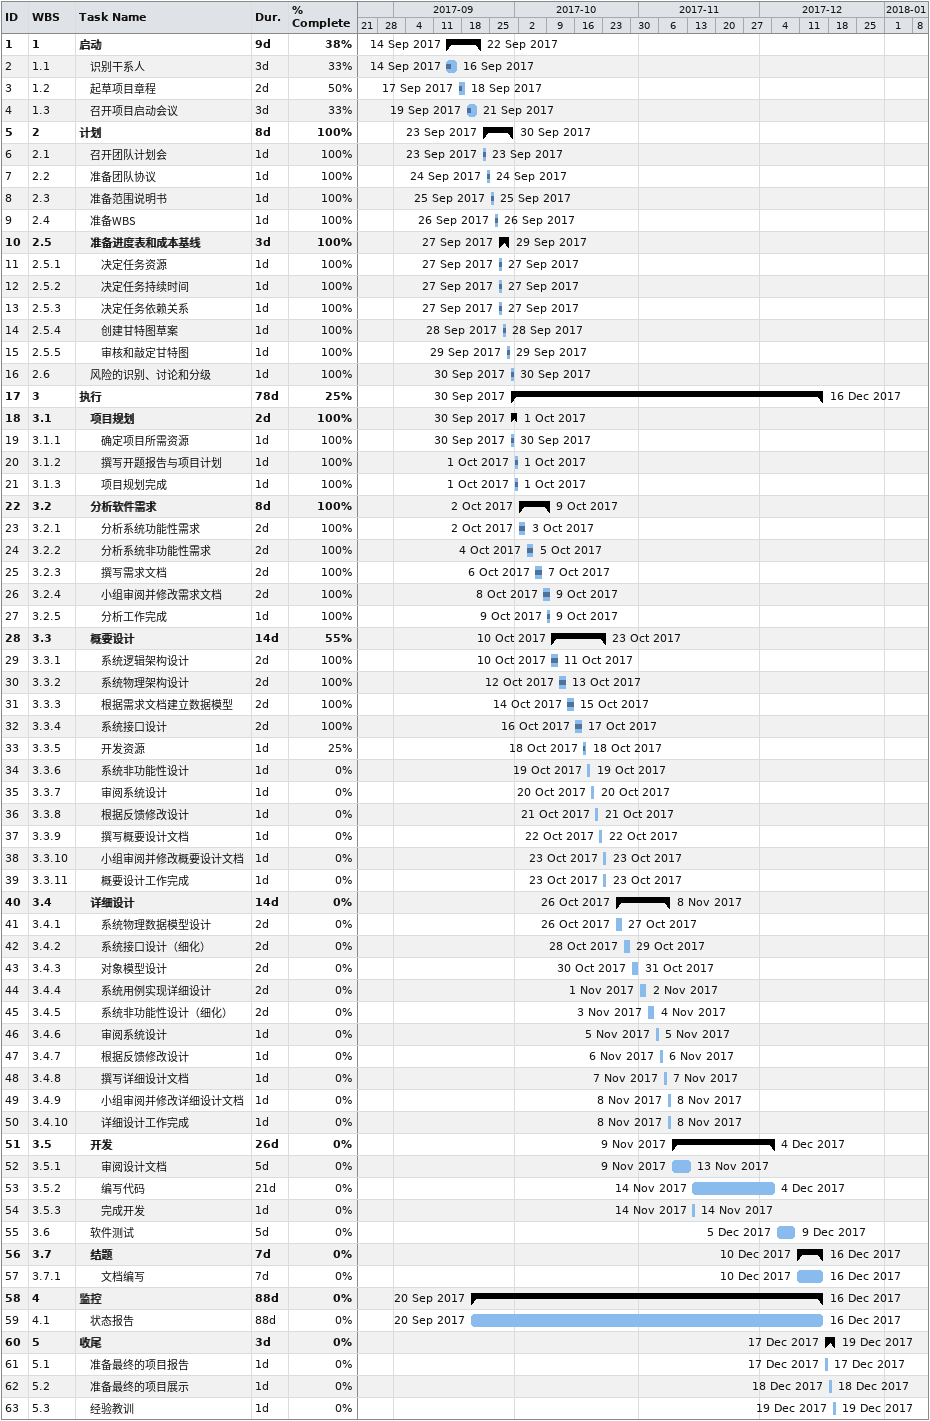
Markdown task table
| ID | WBS | Task | Duration | Start | Finish | % complete |
|---|---|---|---|---|---|---|
| 1 | 1 | **启动** | 9d | 2017-09-14 | 2017-09-22 | 38 |
| 2 | 1.1 | 识别干系人 | 3d | 2017-09-14 | 2017-09-16 | 33 |
| 3 | 1.2 | 起草项目章程 | 2d | 2017-09-17 | 2017-09-18 | 50 |
| 4 | 1.3 | 召开项目启动会议 | 3d | 2017-09-19 | 2017-09-21 | 33 |
| 5 | 2 | **计划** | 8d | 2017-09-23 | 2017-09-30 | 100 |
| 6 | 2.1 | 召开团队计划会 | 1d | 2017-09-23 | 2017-09-23 | 100 |
| 7 | 2.2 | 准备团队协议 | 1d | 2017-09-24 | 2017-09-24 | 100 |
| 8 | 2.3 | 准备范围说明书 | 1d | 2017-09-25 | 2017-09-25 | 100 |
| 9 | 2.4 | 准备WBS | 1d | 2017-09-26 | 2017-09-26 | 100 |
| 10 | 2.5 | **准备进度表和成本基线** | 3d | 2017-09-27 | 2017-09-29 | 100 |
| 11 | 2.5.1 | 决定任务资源 | 1d | 2017-09-27 | 2017-09-27 | 100 |
| 12 | 2.5.2 | 决定任务持续时间 | 1d | 2017-09-27 | 2017-09-27 | 100 |
| 13 | 2.5.3 | 决定任务依赖关系 | 1d | 2017-09-27 | 2017-09-27 | 100 |
| 14 | 2.5.4 | 创建甘特图草案 | 1d | 2017-09-28 | 2017-09-28 | 100 |
| 15 | 2.5.5 | 审核和敲定甘特图 | 1d | 2017-09-29 | 2017-09-29 | 100 |
| 16 | 2.6 | 风险的识别、讨论和分级 | 1d | 2017-09-30 | 2017-09-30 | 100 |
| 17 | 3 | **执行** | 78d | 2017-09-30 | 2017-12-16 | 25 |
| 18 | 3.1 | **项目规划** | 2d | 2017-09-30 | 2017-10-01 | 100 |
| 19 | 3.1.1 | 确定项目所需资源 | 1d | 2017-09-30 | 2017-09-30 | 100 |
| 20 | 3.1.2 | 撰写开题报告与项目计划 | 1d | 2017-10-01 | 2017-10-01 | 100 |
| 21 | 3.1.3 | 项目规划完成 | 1d | 2017-10-01 | 2017-10-01 | 100 |
| 22 | 3.2 | **分析软件需求** | 8d | 2017-10-02 | 2017-10-09 | 100 |
| 23 | 3.2.1 | 分析系统功能性需求 | 2d | 2017-10-02 | 2017-10-03 | 100 |
| 24 | 3.2.2 | 分析系统非功能性需求 | 2d | 2017-10-04 | 2017-10-05 | 100 |
| 25 | 3.2.3 | 撰写需求文档 | 2d | 2017-10-06 | 2017-10-07 | 100 |
| 26 | 3.2.4 | 小组审阅并修改需求文档 | 2d | 2017-10-08 | 2017-10-09 | 100 |
| 27 | 3.2.5 | 分析工作完成 | 1d | 2017-10-09 | 2017-10-09 | 100 |
| 28 | 3.3 | **概要设计** | 14d | 2017-10-10 | 2017-10-23 | 55 |
| 29 | 3.3.1 | 系统逻辑架构设计 | 2d | 2017-10-10 | 2017-10-11 | 100 |
| 30 | 3.3.2 | 系统物理架构设计 | 2d | 2017-10-12 | 2017-10-13 | 100 |
| 31 | 3.3.3 | 根据需求文档建立数据模型 | 2d | 2017-10-14 | 2017-10-15 | 100 |
| 32 | 3.3.4 | 系统接口设计 | 2d | 2017-10-16 | 2017-10-17 | 100 |
| 33 | 3.3.5 | 开发资源 | 1d | 2017-10-18 | 2017-10-18 | 25 |
| 34 | 3.3.6 | 系统非功能性设计 | 1d | 2017-10-19 | 2017-10-19 | 0 |
| 35 | 3.3.7 | 审阅系统设计 | 1d | 2017-10-20 | 2017-10-20 | 0 |
| 36 | 3.3.8 | 根据反馈修改设计 | 1d | 2017-10-21 | 2017-10-21 | 0 |
| 37 | 3.3.9 | 撰写概要设计文档 | 1d | 2017-10-22 | 2017-10-22 | 0 |
| 38 | 3.3.10 | 小组审阅并修改概要设计文档 | 1d | 2017-10-23 | 2017-10-23 | 0 |
| 39 | 3.3.11 | 概要设计工作完成 | 1d | 2017-10-23 | 2017-10-23 | 0 |
| 40 | 3.4 | **详细设计** | 14d | 2017-10-26 | 2017-11-08 | 0 |
| 41 | 3.4.1 | 系统物理数据模型设计 | 2d | 2017-10-26 | 2017-10-27 | 0 |
| 42 | 3.4.2 | 系统接口设计（细化） | 2d | 2017-10-28 | 2017-10-29 | 0 |
| 43 | 3.4.3 | 对象模型设计 | 2d | 2017-10-30 | 2017-10-31 | 0 |
| 44 | 3.4.4 | 系统用例实现详细设计 | 2d | 2017-11-01 | 2017-11-02 | 0 |
| 45 | 3.4.5 | 系统非功能性设计（细化） | 2d | 2017-11-03 | 2017-11-04 | 0 |
| 46 | 3.4.6 | 审阅系统设计 | 1d | 2017-11-05 | 2017-11-05 | 0 |
| 47 | 3.4.7 | 根据反馈修改设计 | 1d | 2017-11-06 | 2017-11-06 | 0 |
| 48 | 3.4.8 | 撰写详细设计文档 | 1d | 2017-11-07 | 2017-11-07 | 0 |
| 49 | 3.4.9 | 小组审阅并修改详细设计文档 | 1d | 2017-11-08 | 2017-11-08 | 0 |
| 50 | 3.4.10 | 详细设计工作完成 | 1d | 2017-11-08 | 2017-11-08 | 0 |
| 51 | 3.5 | **开发** | 26d | 2017-11-09 | 2017-12-04 | 0 |
| 52 | 3.5.1 | 审阅设计文档 | 5d | 2017-11-09 | 2017-11-13 | 0 |
| 53 | 3.5.2 | 编写代码 | 21d | 2017-11-14 | 2017-12-04 | 0 |
| 54 | 3.5.3 | 完成开发 | 1d | 2017-11-14 | 2017-11-14 | 0 |
| 55 | 3.6 | 软件测试 | 5d | 2017-12-05 | 2017-12-09 | 0 |
| 56 | 3.7 | **结题** | 7d | 2017-12-10 | 2017-12-16 | 0 |
| 57 | 3.7.1 | 文档编写 | 7d | 2017-12-10 | 2017-12-16 | 0 |
| 58 | 4 | **监控** | 88d | 2017-09-20 | 2017-12-16 | 0 |
| 59 | 4.1 | 状态报告 | 88d | 2017-09-20 | 2017-12-16 | 0 |
| 60 | 5 | **收尾** | 3d | 2017-12-17 | 2017-12-19 | 0 |
| 61 | 5.1 | 准备最终的项目报告 | 1d | 2017-12-17 | 2017-12-17 | 0 |
| 62 | 5.2 | 准备最终的项目展示 | 1d | 2017-12-18 | 2017-12-18 | 0 |
| 63 | 5.3 | 经验教训 | 1d | 2017-12-19 | 2017-12-19 | 0 |
